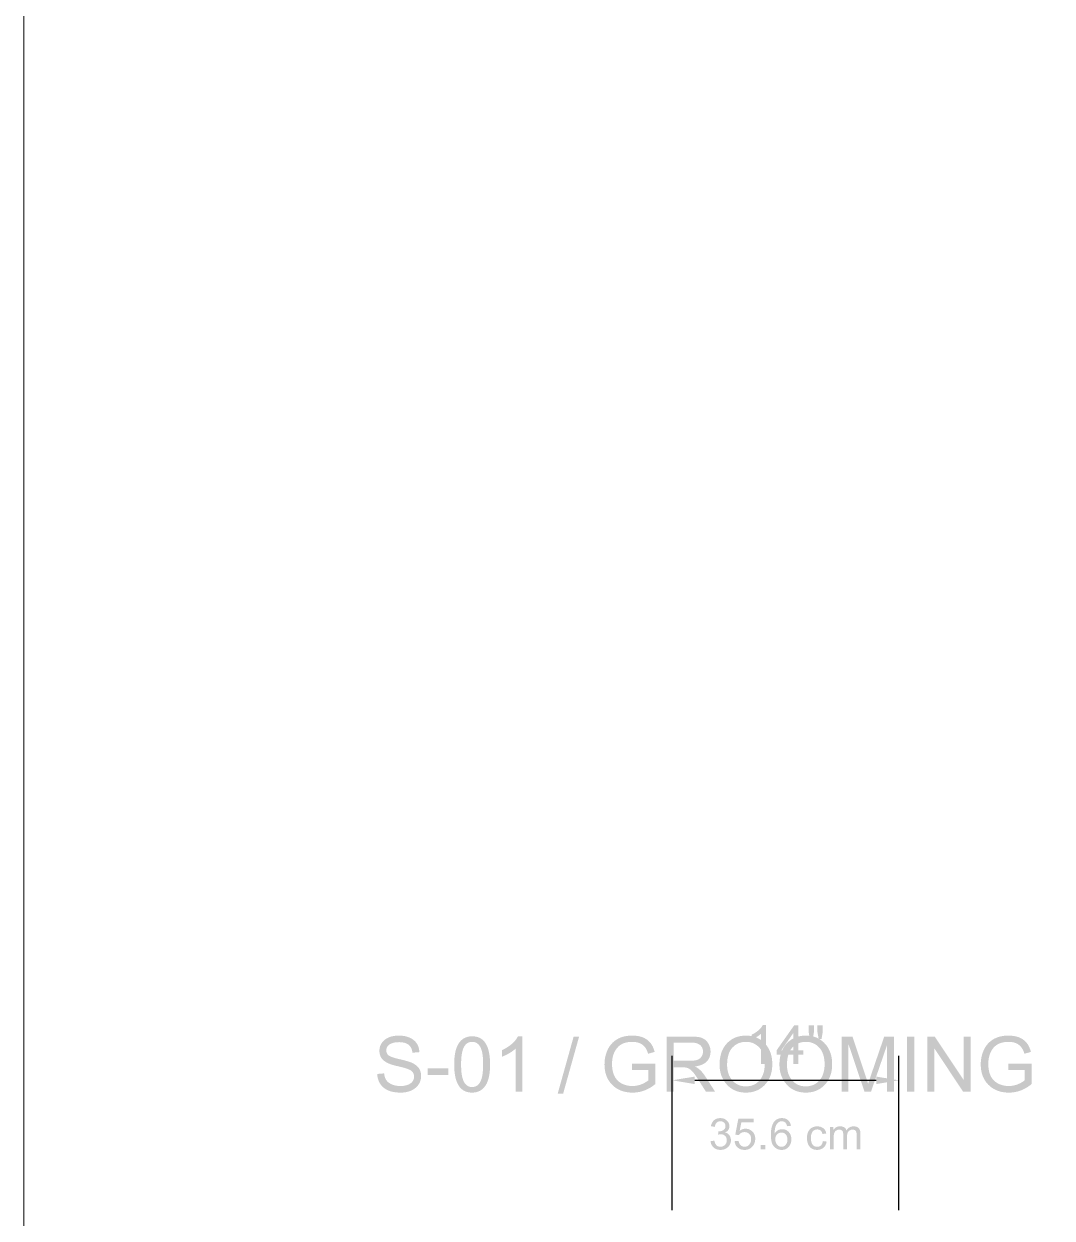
# Model space of a CAD drawing. Header units: inches. Extents: x 0 to 700, y 0 to 895.
# Drawn here: x 300 to 363.5, y 241.5 to 315.2 of the extents above; entities that cross this region are included whole.
import ezdxf

# ---------------------------------------------------------------- set-up
doc = ezdxf.new("R2010")
doc.units = ezdxf.units.IN
doc.header["$MEASUREMENT"] = 0
for name, color, linetype, lineweight in [('A-ANNO-TEXT', 7, 'Continuous', 13), ('A-DIMS-IMP', 7, 'Continuous', 13), ('A-DIMS-MET', 7, 'Continuous', 13), ('A-ELEV-LINE', 7, 'Continuous', 13)]:
    doc.layers.add(name, color=color, linetype=linetype, lineweight=lineweight)

msp = doc.modelspace()

# ---------------------------------------------------------------- hatches: boundary and pattern name
at = {"layer": 'A-ANNO-TEXT'}
h = msp.add_hatch(color=7, dxfattribs=at)
h.paths.add_polyline_path([(323.976, 251.703), (323.966, 251.781), (323.951, 251.855), (323.93, 251.924), (323.904, 251.987), (323.872, 252.046), (323.834, 252.099), (323.791, 252.148), (323.742, 252.191), (323.687, 252.229), (323.627, 252.262), (323.562, 252.291), (323.491, 252.314), (323.414, 252.331), (323.332, 252.344), (323.244, 252.352), (323.15, 252.354), (323.065, 252.352), (322.985, 252.346), (322.908, 252.336), (322.835, 252.322), (322.766, 252.304), (322.702, 252.281), (322.641, 252.255), (322.585, 252.225), (322.533, 252.19), (322.489, 252.152), (322.452, 252.111), (322.421, 252.065), (322.397, 252.016), (322.38, 251.963), (322.37, 251.907), (322.367, 251.847), (322.369, 251.793), (322.377, 251.743), (322.39, 251.697), (322.409, 251.654), (322.432, 251.615), (322.461, 251.579), (322.495, 251.547), (322.535, 251.518), (322.581, 251.491), (322.638, 251.464), (322.704, 251.438), (322.78, 251.411), (322.865, 251.384), (322.96, 251.357), (323.064, 251.331), (323.178, 251.304), (323.281, 251.281), (323.38, 251.257), (323.473, 251.234), (323.561, 251.21), (323.645, 251.186), (323.724, 251.162), (323.798, 251.138), (323.867, 251.114), (323.933, 251.088), (323.996, 251.058), (324.056, 251.025), (324.115, 250.989), (324.171, 250.95), (324.224, 250.907), (324.275, 250.861), (324.324, 250.811), (324.369, 250.757), (324.407, 250.7), (324.44, 250.637), (324.467, 250.571), (324.487, 250.5), (324.502, 250.424), (324.511, 250.344), (324.514, 250.26), (324.509, 250.153), (324.492, 250.05), (324.465, 249.952), (324.427, 249.859), (324.378, 249.77), (324.318, 249.686), (324.247, 249.607), (324.165, 249.532), (324.074, 249.464), (323.977, 249.405), (323.873, 249.355), (323.763, 249.314), (323.646, 249.283), (323.522, 249.26), (323.392, 249.247), (323.255, 249.242), (323.081, 249.247), (322.919, 249.262), (322.768, 249.287), (322.628, 249.322), (322.5, 249.367), (322.383, 249.422), (322.277, 249.487), (322.182, 249.562), (322.098, 249.645), (322.025, 249.734), (321.962, 249.829), (321.91, 249.93), (321.868, 250.036), (321.837, 250.149), (321.816, 250.268), (321.805, 250.392), (322.232, 250.429), (322.244, 250.331), (322.263, 250.239), (322.29, 250.154), (322.326, 250.077), (322.369, 250.006), (322.421, 249.942), (322.48, 249.885), (322.547, 249.835), (322.621, 249.791), (322.697, 249.753), (322.778, 249.721), (322.862, 249.695), (322.95, 249.674), (323.042, 249.66), (323.137, 249.651), (323.236, 249.648), (323.328, 249.65), (323.416, 249.658), (323.499, 249.67), (323.578, 249.687), (323.652, 249.709), (323.722, 249.735), (323.787, 249.767), (323.847, 249.803), (323.902, 249.844), (323.949, 249.888), (323.989, 249.935), (324.022, 249.986), (324.048, 250.041), (324.066, 250.099), (324.077, 250.16), (324.08, 250.225), (324.077, 250.293), (324.065, 250.355), (324.046, 250.413), (324.02, 250.466), (323.985, 250.514), (323.943, 250.558), (323.894, 250.597), (323.837, 250.631), (323.771, 250.663), (323.694, 250.695), (323.608, 250.726), (323.511, 250.758), (323.403, 250.789), (323.286, 250.821), (323.158, 250.852), (323.019, 250.883), (322.881, 250.915), (322.752, 250.951), (322.634, 250.99), (322.526, 251.032), (322.427, 251.077), (322.339, 251.126), (322.261, 251.177), (322.193, 251.232), (322.133, 251.29), (322.082, 251.353), (322.039, 251.42), (322.003, 251.491), (321.975, 251.566), (321.956, 251.645), (321.944, 251.729), (321.94, 251.816), (321.945, 251.916), (321.96, 252.012), (321.985, 252.103), (322.02, 252.189), (322.065, 252.271), (322.12, 252.349), (322.185, 252.422), (322.26, 252.491), (322.343, 252.554), (322.434, 252.608), (322.532, 252.654), (322.638, 252.691), (322.75, 252.72), (322.87, 252.741), (322.997, 252.754), (323.132, 252.758), (323.27, 252.754), (323.401, 252.741), (323.525, 252.721), (323.642, 252.692), (323.753, 252.654), (323.856, 252.609), (323.953, 252.555), (324.042, 252.492), (324.123, 252.423), (324.194, 252.346), (324.255, 252.262), (324.306, 252.171), (324.346, 252.073), (324.377, 251.968), (324.397, 251.856), (324.407, 251.738), (323.976, 251.703)])
h.paths.add_polyline_path([(326.189, 250.32), (324.913, 250.32), (324.913, 250.74), (326.189, 250.74), (326.189, 250.32)])
h.paths.add_polyline_path([(327.661, 252.716), (327.73, 252.715), (327.796, 252.709), (327.859, 252.701), (327.921, 252.689), (327.981, 252.674), (328.038, 252.655), (328.093, 252.633), (328.146, 252.608), (328.197, 252.579), (328.246, 252.546), (328.292, 252.511), (328.337, 252.472), (328.379, 252.429), (328.419, 252.383), (328.457, 252.334), (328.493, 252.281), (328.526, 252.225), (328.558, 252.166), (328.587, 252.103), (328.614, 252.037), (328.639, 251.967), (328.662, 251.894), (328.682, 251.818), (328.701, 251.738), (328.717, 251.655), (328.731, 251.568), (328.743, 251.478), (328.753, 251.384), (328.76, 251.288), (328.766, 251.187), (328.769, 251.084), (328.77, 250.977), (328.769, 250.869), (328.765, 250.764), (328.76, 250.663), (328.752, 250.566), (328.742, 250.471), (328.73, 250.381), (328.715, 250.294), (328.698, 250.211), (328.679, 250.131), (328.658, 250.054), (328.635, 249.981), (328.609, 249.912), (328.581, 249.846), (328.551, 249.784), (328.518, 249.725), (328.483, 249.67), (328.408, 249.57), (328.325, 249.483), (328.234, 249.409), (328.135, 249.349), (328.028, 249.302), (327.914, 249.269), (327.791, 249.249), (327.661, 249.242), (327.593, 249.244), (327.527, 249.249), (327.464, 249.257), (327.402, 249.269), (327.343, 249.284), (327.285, 249.303), (327.23, 249.325), (327.177, 249.35), (327.127, 249.379), (327.078, 249.411), (327.031, 249.447), (326.987, 249.486), (326.945, 249.528), (326.905, 249.574), (326.867, 249.623), (326.832, 249.676), (326.798, 249.732), (326.767, 249.791), (326.738, 249.854), (326.711, 249.92), (326.686, 249.989), (326.663, 250.062), (326.643, 250.138), (326.624, 250.218), (326.608, 250.301), (326.594, 250.387), (326.582, 250.477), (326.572, 250.57), (326.565, 250.667), (326.559, 250.767), (326.556, 250.87), (326.555, 250.977), (326.556, 251.085), (326.56, 251.19), (326.565, 251.291), (326.573, 251.388), (326.583, 251.482), (326.595, 251.573), (326.61, 251.66), (326.627, 251.744), (326.646, 251.824), (326.667, 251.9), (326.69, 251.973), (326.716, 252.043), (326.744, 252.109), (326.774, 252.171), (326.807, 252.23), (326.841, 252.286), (326.917, 252.387), (327, 252.474), (327.091, 252.548), (327.19, 252.609), (327.296, 252.656), (327.41, 252.689), (327.532, 252.71), (327.661, 252.716)])
h.paths.add_polyline_path([(327.661, 249.585), (327.743, 249.59), (327.819, 249.606), (327.89, 249.631), (327.956, 249.667), (328.017, 249.713), (328.073, 249.769), (328.124, 249.835), (328.169, 249.911), (328.209, 249.999), (328.244, 250.1), (328.274, 250.214), (328.298, 250.34), (328.317, 250.48), (328.33, 250.633), (328.338, 250.798), (328.341, 250.977), (328.34, 251.102), (328.336, 251.221), (328.33, 251.332), (328.322, 251.437), (328.311, 251.535), (328.298, 251.626), (328.283, 251.71), (328.265, 251.787), (328.245, 251.859), (328.223, 251.926), (328.198, 251.988), (328.171, 252.045), (328.141, 252.098), (328.109, 252.146), (328.075, 252.189), (328.038, 252.228), (327.999, 252.262), (327.957, 252.291), (327.913, 252.316), (327.867, 252.337), (327.818, 252.353), (327.767, 252.364), (327.713, 252.371), (327.657, 252.373), (327.575, 252.368), (327.499, 252.352), (327.428, 252.326), (327.362, 252.29), (327.302, 252.243), (327.246, 252.186), (327.196, 252.119), (327.151, 252.041), (327.111, 251.952), (327.077, 251.85), (327.048, 251.736), (327.024, 251.609), (327.006, 251.47), (326.992, 251.318), (326.984, 251.154), (326.982, 250.977), (326.983, 250.853), (326.987, 250.736), (326.993, 250.626), (327.001, 250.522), (327.012, 250.424), (327.025, 250.334), (327.04, 250.25), (327.058, 250.172), (327.079, 250.1), (327.101, 250.033), (327.126, 249.971), (327.153, 249.913), (327.183, 249.86), (327.215, 249.812), (327.249, 249.769), (327.286, 249.73), (327.324, 249.696), (327.366, 249.667), (327.409, 249.642), (327.455, 249.622), (327.503, 249.606), (327.553, 249.594), (327.606, 249.588), (327.661, 249.585)])
h.paths.add_polyline_path([(330.764, 249.3), (330.347, 249.3), (330.347, 251.96), (330.265, 251.887), (330.177, 251.817), (330.082, 251.75), (329.981, 251.686), (329.873, 251.624), (329.759, 251.566), (329.637, 251.51), (329.51, 251.457), (329.51, 251.86), (329.683, 251.949), (329.842, 252.044), (329.986, 252.143), (330.116, 252.247), (330.232, 252.357), (330.333, 252.471), (330.42, 252.591), (330.493, 252.716), (330.764, 252.716), (330.764, 249.3)])
h.paths.add_polyline_path([(334.264, 252.7), (333.281, 249.186), (332.945, 249.186), (333.928, 252.7), (334.264, 252.7)])
h.paths.add_polyline_path([(338.975, 249.775), (338.894, 249.711), (338.812, 249.65), (338.729, 249.594), (338.646, 249.542), (338.561, 249.494), (338.476, 249.45), (338.389, 249.411), (338.302, 249.375), (338.214, 249.344), (338.124, 249.317), (338.034, 249.294), (337.943, 249.275), (337.851, 249.261), (337.758, 249.25), (337.664, 249.244), (337.569, 249.242), (337.473, 249.244), (337.378, 249.249), (337.287, 249.259), (337.197, 249.272), (337.11, 249.289), (337.025, 249.309), (336.943, 249.333), (336.863, 249.361), (336.786, 249.393), (336.71, 249.428), (336.637, 249.467), (336.567, 249.51), (336.499, 249.557), (336.433, 249.607), (336.37, 249.661), (336.309, 249.719), (336.251, 249.779), (336.196, 249.843), (336.146, 249.908), (336.099, 249.977), (336.056, 250.047), (336.017, 250.12), (335.981, 250.196), (335.949, 250.274), (335.921, 250.354), (335.897, 250.437), (335.876, 250.522), (335.86, 250.61), (335.847, 250.701), (335.837, 250.793), (335.832, 250.888), (335.83, 250.986), (335.833, 251.106), (335.842, 251.223), (335.857, 251.339), (335.879, 251.452), (335.906, 251.563), (335.94, 251.673), (335.98, 251.78), (336.026, 251.885), (336.078, 251.986), (336.135, 252.081), (336.199, 252.171), (336.268, 252.254), (336.343, 252.332), (336.424, 252.404), (336.511, 252.469), (336.603, 252.53), (336.701, 252.583), (336.805, 252.629), (336.913, 252.669), (337.027, 252.701), (337.147, 252.726), (337.271, 252.744), (337.401, 252.754), (337.537, 252.758), (337.676, 252.754), (337.809, 252.742), (337.934, 252.723), (338.053, 252.695), (338.164, 252.66), (338.269, 252.616), (338.366, 252.565), (338.456, 252.506), (338.539, 252.44), (338.615, 252.365), (338.684, 252.282), (338.746, 252.192), (338.801, 252.094), (338.849, 251.987), (338.89, 251.873), (338.924, 251.751), (338.52, 251.638), (338.494, 251.727), (338.463, 251.81), (338.427, 251.887), (338.387, 251.959), (338.342, 252.025), (338.293, 252.085), (338.238, 252.14), (338.179, 252.189), (338.115, 252.232), (338.047, 252.269), (337.973, 252.301), (337.896, 252.327), (337.813, 252.347), (337.726, 252.361), (337.633, 252.37), (337.537, 252.373), (337.388, 252.367), (337.248, 252.35), (337.118, 252.32), (336.997, 252.279), (336.886, 252.226), (336.784, 252.162), (336.692, 252.085), (336.609, 251.997), (336.536, 251.9), (336.472, 251.795), (336.418, 251.683), (336.374, 251.564), (336.34, 251.437), (336.315, 251.303), (336.301, 251.162), (336.296, 251.014), (336.298, 250.903), (336.305, 250.796), (336.317, 250.695), (336.334, 250.598), (336.355, 250.505), (336.381, 250.418), (336.412, 250.336), (336.448, 250.258), (336.488, 250.185), (336.533, 250.116), (336.582, 250.052), (336.636, 249.993), (336.695, 249.938), (336.758, 249.888), (336.825, 249.843), (336.898, 249.802), (336.973, 249.766), (337.05, 249.735), (337.129, 249.708), (337.209, 249.686), (337.291, 249.67), (337.374, 249.658), (337.459, 249.65), (337.546, 249.648), (337.678, 249.653), (337.808, 249.67), (337.936, 249.697), (338.061, 249.735), (338.184, 249.785), (338.304, 249.845), (338.423, 249.916), (338.539, 249.998), (338.539, 250.629), (337.537, 250.629), (337.537, 251.035), (338.975, 251.035), (338.975, 249.775)])
h.paths.add_polyline_path([(342.655, 249.3), (342.089, 249.3), (342.027, 249.398), (341.968, 249.491), (341.912, 249.579), (341.859, 249.663), (341.809, 249.741), (341.762, 249.815), (341.719, 249.884), (341.678, 249.948), (341.64, 250.007), (341.605, 250.061), (341.573, 250.111), (341.544, 250.155), (341.518, 250.195), (341.495, 250.23), (341.475, 250.26), (341.458, 250.286), (341.396, 250.374), (341.332, 250.456), (341.267, 250.531), (341.2, 250.6), (341.133, 250.659), (341.068, 250.707), (341.005, 250.742), (340.945, 250.766), (340.88, 250.781), (340.806, 250.792), (340.722, 250.798), (340.628, 250.801), (340.109, 250.801), (340.109, 249.3), (339.659, 249.3), (339.659, 252.7), (341.164, 252.7), (341.312, 252.698), (341.447, 252.69), (341.571, 252.678), (341.681, 252.661), (341.782, 252.635), (341.877, 252.599), (341.966, 252.553), (342.048, 252.495), (342.122, 252.427), (342.187, 252.352), (342.243, 252.268), (342.29, 252.176), (342.327, 252.078), (342.353, 251.978), (342.369, 251.875), (342.375, 251.77), (342.371, 251.676), (342.359, 251.587), (342.34, 251.502), (342.314, 251.423), (342.279, 251.348), (342.238, 251.277), (342.188, 251.212), (342.131, 251.151), (342.067, 251.095), (341.995, 251.044), (341.917, 250.999), (341.832, 250.959), (341.74, 250.925), (341.641, 250.896), (341.534, 250.872), (341.421, 250.854), (341.421, 250.845), (341.506, 250.802), (341.589, 250.749), (341.671, 250.687), (341.752, 250.614), (341.831, 250.532), (341.909, 250.44), (341.986, 250.338), (342.061, 250.225), (342.655, 249.3)])
h.paths.add_polyline_path([(340.109, 251.204), (341.073, 251.204), (341.145, 251.205), (341.212, 251.207), (341.276, 251.211), (341.335, 251.217), (341.391, 251.224), (341.443, 251.232), (341.492, 251.242), (341.536, 251.254), (341.617, 251.285), (341.69, 251.327), (341.753, 251.382), (341.809, 251.448), (341.853, 251.522), (341.885, 251.6), (341.904, 251.683), (341.911, 251.77), (341.908, 251.827), (341.9, 251.882), (341.887, 251.934), (341.868, 251.985), (341.845, 252.033), (341.815, 252.079), (341.781, 252.123), (341.741, 252.164), (341.696, 252.202), (341.643, 252.235), (341.583, 252.263), (341.517, 252.286), (341.444, 252.304), (341.364, 252.316), (341.276, 252.324), (341.182, 252.327), (340.109, 252.327), (340.109, 251.204)])
h.paths.add_polyline_path([(344.562, 252.758), (344.65, 252.756), (344.736, 252.75), (344.82, 252.741), (344.903, 252.728), (344.983, 252.711), (345.061, 252.69), (345.137, 252.665), (345.211, 252.637), (345.283, 252.605), (345.353, 252.569), (345.421, 252.529), (345.487, 252.485), (345.551, 252.438), (345.613, 252.387), (345.673, 252.332), (345.73, 252.273), (345.786, 252.211), (345.837, 252.147), (345.885, 252.081), (345.929, 252.012), (345.97, 251.94), (346.007, 251.866), (346.041, 251.79), (346.071, 251.711), (346.098, 251.63), (346.121, 251.547), (346.141, 251.461), (346.157, 251.373), (346.169, 251.282), (346.178, 251.189), (346.183, 251.093), (346.185, 250.995), (346.183, 250.898), (346.178, 250.802), (346.169, 250.71), (346.157, 250.619), (346.14, 250.531), (346.121, 250.446), (346.098, 250.363), (346.071, 250.282), (346.04, 250.204), (346.007, 250.128), (345.969, 250.054), (345.928, 249.983), (345.883, 249.915), (345.835, 249.848), (345.783, 249.785), (345.728, 249.723), (345.67, 249.665), (345.61, 249.61), (345.548, 249.56), (345.484, 249.513), (345.418, 249.469), (345.35, 249.43), (345.28, 249.394), (345.208, 249.362), (345.134, 249.334), (345.058, 249.31), (344.98, 249.289), (344.901, 249.272), (344.819, 249.259), (344.735, 249.25), (344.649, 249.244), (344.562, 249.242), (344.471, 249.244), (344.382, 249.25), (344.296, 249.26), (344.212, 249.273), (344.13, 249.291), (344.051, 249.312), (343.973, 249.337), (343.898, 249.367), (343.825, 249.4), (343.755, 249.437), (343.687, 249.478), (343.621, 249.523), (343.557, 249.571), (343.495, 249.624), (343.436, 249.68), (343.379, 249.741), (343.274, 249.869), (343.183, 250.004), (343.106, 250.146), (343.043, 250.294), (342.994, 250.45), (342.959, 250.613), (342.938, 250.782), (342.931, 250.958), (342.933, 251.062), (342.938, 251.162), (342.947, 251.26), (342.96, 251.355), (342.975, 251.447), (342.995, 251.536), (343.018, 251.623), (343.045, 251.706), (343.075, 251.788), (343.108, 251.866), (343.145, 251.941), (343.186, 252.014), (343.23, 252.084), (343.278, 252.151), (343.33, 252.215), (343.385, 252.277), (343.442, 252.335), (343.502, 252.39), (343.564, 252.44), (343.628, 252.487), (343.694, 252.531), (343.763, 252.57), (343.833, 252.606), (343.906, 252.638), (343.98, 252.666), (344.057, 252.69), (344.136, 252.711), (344.217, 252.728), (344.3, 252.741), (344.385, 252.75), (344.472, 252.756), (344.562, 252.758)])
h.paths.add_polyline_path([(344.557, 249.627), (344.683, 249.633), (344.803, 249.65), (344.917, 249.678), (345.025, 249.717), (345.127, 249.768), (345.223, 249.831), (345.312, 249.904), (345.395, 249.989), (345.471, 250.084), (345.536, 250.187), (345.591, 250.3), (345.637, 250.421), (345.672, 250.552), (345.698, 250.691), (345.713, 250.839), (345.719, 250.995), (345.714, 251.156), (345.698, 251.308), (345.673, 251.45), (345.637, 251.582), (345.591, 251.705), (345.534, 251.818), (345.468, 251.922), (345.391, 252.016), (345.306, 252.1), (345.216, 252.172), (345.121, 252.233), (345.021, 252.284), (344.915, 252.323), (344.804, 252.351), (344.688, 252.367), (344.566, 252.373), (344.442, 252.368), (344.322, 252.351), (344.209, 252.324), (344.101, 252.285), (343.999, 252.236), (343.903, 252.176), (343.812, 252.105), (343.727, 252.023), (343.649, 251.929), (343.583, 251.824), (343.526, 251.708), (343.48, 251.579), (343.444, 251.439), (343.418, 251.287), (343.402, 251.124), (343.397, 250.949), (343.402, 250.805), (343.417, 250.667), (343.443, 250.537), (343.478, 250.414), (343.523, 250.298), (343.579, 250.189), (343.644, 250.087), (343.72, 249.992), (343.803, 249.907), (343.893, 249.832), (343.989, 249.77), (344.09, 249.718), (344.198, 249.678), (344.312, 249.65), (344.431, 249.633), (344.557, 249.627)])
h.paths.add_polyline_path([(348.256, 252.758), (348.344, 252.756), (348.431, 252.75), (348.515, 252.741), (348.597, 252.728), (348.677, 252.711), (348.755, 252.69), (348.831, 252.665), (348.906, 252.637), (348.978, 252.605), (349.048, 252.569), (349.116, 252.529), (349.182, 252.485), (349.245, 252.438), (349.307, 252.387), (349.367, 252.332), (349.425, 252.273), (349.48, 252.211), (349.532, 252.147), (349.58, 252.081), (349.624, 252.012), (349.665, 251.94), (349.702, 251.866), (349.736, 251.79), (349.766, 251.711), (349.793, 251.63), (349.816, 251.547), (349.835, 251.461), (349.851, 251.373), (349.864, 251.282), (349.873, 251.189), (349.878, 251.093), (349.88, 250.995), (349.878, 250.898), (349.872, 250.802), (349.864, 250.71), (349.851, 250.619), (349.835, 250.531), (349.815, 250.446), (349.792, 250.363), (349.765, 250.282), (349.735, 250.204), (349.701, 250.128), (349.664, 250.054), (349.623, 249.983), (349.578, 249.915), (349.53, 249.848), (349.478, 249.785), (349.423, 249.723), (349.365, 249.665), (349.305, 249.61), (349.242, 249.56), (349.178, 249.513), (349.112, 249.469), (349.044, 249.43), (348.975, 249.394), (348.903, 249.362), (348.829, 249.334), (348.753, 249.31), (348.675, 249.289), (348.595, 249.272), (348.513, 249.259), (348.43, 249.25), (348.344, 249.244), (348.256, 249.242), (348.165, 249.244), (348.077, 249.25), (347.991, 249.26), (347.907, 249.273), (347.825, 249.291), (347.745, 249.312), (347.668, 249.337), (347.593, 249.367), (347.52, 249.4), (347.449, 249.437), (347.381, 249.478), (347.315, 249.523), (347.251, 249.571), (347.19, 249.624), (347.13, 249.68), (347.073, 249.741), (346.968, 249.869), (346.877, 250.004), (346.801, 250.146), (346.738, 250.294), (346.689, 250.45), (346.654, 250.613), (346.633, 250.782), (346.626, 250.958), (346.627, 251.062), (346.633, 251.162), (346.642, 251.26), (346.654, 251.355), (346.67, 251.447), (346.689, 251.536), (346.713, 251.623), (346.739, 251.706), (346.769, 251.788), (346.803, 251.866), (346.84, 251.941), (346.881, 252.014), (346.925, 252.084), (346.973, 252.151), (347.024, 252.215), (347.079, 252.277), (347.137, 252.335), (347.197, 252.39), (347.259, 252.44), (347.323, 252.487), (347.389, 252.531), (347.457, 252.57), (347.528, 252.606), (347.6, 252.638), (347.675, 252.666), (347.751, 252.69), (347.83, 252.711), (347.911, 252.728), (347.994, 252.741), (348.079, 252.75), (348.167, 252.756), (348.256, 252.758)])
h.paths.add_polyline_path([(348.252, 249.627), (348.378, 249.633), (348.498, 249.65), (348.612, 249.678), (348.72, 249.717), (348.821, 249.768), (348.917, 249.831), (349.007, 249.904), (349.09, 249.989), (349.165, 250.084), (349.231, 250.187), (349.286, 250.3), (349.331, 250.421), (349.367, 250.552), (349.392, 250.691), (349.408, 250.839), (349.413, 250.995), (349.408, 251.156), (349.393, 251.308), (349.367, 251.45), (349.331, 251.582), (349.285, 251.705), (349.229, 251.818), (349.162, 251.922), (349.085, 252.016), (349.001, 252.1), (348.911, 252.172), (348.815, 252.233), (348.715, 252.284), (348.609, 252.323), (348.498, 252.351), (348.382, 252.367), (348.261, 252.373), (348.136, 252.368), (348.017, 252.351), (347.904, 252.324), (347.796, 252.285), (347.694, 252.236), (347.597, 252.176), (347.506, 252.105), (347.421, 252.023), (347.344, 251.929), (347.277, 251.824), (347.221, 251.708), (347.174, 251.579), (347.138, 251.439), (347.112, 251.287), (347.097, 251.124), (347.092, 250.949), (347.097, 250.805), (347.112, 250.667), (347.137, 250.537), (347.172, 250.414), (347.218, 250.298), (347.273, 250.189), (347.339, 250.087), (347.414, 249.992), (347.498, 249.907), (347.587, 249.832), (347.683, 249.77), (347.785, 249.718), (347.892, 249.678), (348.006, 249.65), (348.126, 249.633), (348.252, 249.627)])
h.paths.add_polyline_path([(353.692, 249.3), (353.266, 249.3), (353.266, 252.146), (353.256, 252.146), (352.278, 249.3), (351.874, 249.3), (350.9, 252.192), (350.886, 252.192), (350.886, 249.3), (350.459, 249.3), (350.459, 252.7), (351.132, 252.7), (351.937, 250.293), (351.969, 250.197), (351.997, 250.111), (352.022, 250.034), (352.043, 249.966), (352.061, 249.908), (352.075, 249.859), (352.085, 249.82), (352.092, 249.789), (352.101, 249.789), (352.118, 249.841), (352.136, 249.897), (352.156, 249.958), (352.178, 250.024), (352.201, 250.095), (352.227, 250.17), (352.254, 250.25), (352.282, 250.334), (353.094, 252.7), (353.692, 252.7), (353.692, 249.3)])
h.paths.add_polyline_path([(354.942, 249.3), (354.49, 249.3), (354.49, 252.7), (354.942, 252.7), (354.942, 249.3)])
h.paths.add_polyline_path([(358.424, 249.3), (357.962, 249.3), (356.186, 251.969), (356.176, 251.969), (356.176, 249.3), (355.75, 249.3), (355.75, 252.7), (356.209, 252.7), (357.985, 250.031), (357.995, 250.031), (357.995, 252.7), (358.424, 252.7), (358.424, 249.3)])
h.paths.add_polyline_path([(362.195, 249.775), (362.114, 249.711), (362.032, 249.65), (361.95, 249.594), (361.866, 249.542), (361.781, 249.494), (361.696, 249.45), (361.61, 249.411), (361.522, 249.375), (361.434, 249.344), (361.345, 249.317), (361.254, 249.294), (361.163, 249.275), (361.071, 249.261), (360.978, 249.25), (360.884, 249.244), (360.789, 249.242), (360.693, 249.244), (360.599, 249.249), (360.507, 249.259), (360.417, 249.272), (360.33, 249.289), (360.246, 249.309), (360.163, 249.333), (360.083, 249.361), (360.006, 249.393), (359.931, 249.428), (359.858, 249.467), (359.787, 249.51), (359.719, 249.557), (359.653, 249.607), (359.59, 249.661), (359.529, 249.719), (359.471, 249.779), (359.417, 249.843), (359.366, 249.908), (359.319, 249.977), (359.276, 250.047), (359.237, 250.12), (359.201, 250.196), (359.17, 250.274), (359.142, 250.354), (359.117, 250.437), (359.097, 250.522), (359.08, 250.61), (359.067, 250.701), (359.057, 250.793), (359.052, 250.888), (359.05, 250.986), (359.053, 251.106), (359.062, 251.223), (359.077, 251.339), (359.099, 251.452), (359.126, 251.563), (359.16, 251.673), (359.2, 251.78), (359.246, 251.885), (359.298, 251.986), (359.355, 252.081), (359.419, 252.171), (359.488, 252.254), (359.563, 252.332), (359.644, 252.404), (359.731, 252.469), (359.823, 252.53), (359.921, 252.583), (360.025, 252.629), (360.133, 252.669), (360.247, 252.701), (360.367, 252.726), (360.491, 252.744), (360.621, 252.754), (360.757, 252.758), (360.897, 252.754), (361.029, 252.742), (361.155, 252.723), (361.273, 252.695), (361.385, 252.66), (361.489, 252.616), (361.586, 252.565), (361.676, 252.506), (361.76, 252.44), (361.836, 252.365), (361.905, 252.282), (361.967, 252.192), (362.021, 252.094), (362.069, 251.987), (362.11, 251.873), (362.144, 251.751), (361.74, 251.638), (361.714, 251.727), (361.683, 251.81), (361.648, 251.887), (361.607, 251.959), (361.562, 252.025), (361.513, 252.085), (361.458, 252.14), (361.399, 252.189), (361.335, 252.232), (361.267, 252.269), (361.194, 252.301), (361.116, 252.327), (361.033, 252.347), (360.946, 252.361), (360.854, 252.37), (360.757, 252.373), (360.608, 252.367), (360.468, 252.35), (360.338, 252.32), (360.218, 252.279), (360.106, 252.226), (360.005, 252.162), (359.912, 252.085), (359.829, 251.997), (359.756, 251.9), (359.692, 251.795), (359.638, 251.683), (359.594, 251.564), (359.56, 251.437), (359.536, 251.303), (359.521, 251.162), (359.516, 251.014), (359.518, 250.903), (359.526, 250.796), (359.537, 250.695), (359.554, 250.598), (359.575, 250.505), (359.601, 250.418), (359.632, 250.336), (359.668, 250.258), (359.708, 250.185), (359.753, 250.116), (359.802, 250.052), (359.856, 249.993), (359.915, 249.938), (359.978, 249.888), (360.046, 249.843), (360.118, 249.802), (360.193, 249.766), (360.27, 249.735), (360.349, 249.708), (360.429, 249.686), (360.511, 249.67), (360.594, 249.658), (360.679, 249.65), (360.766, 249.648), (360.898, 249.653), (361.028, 249.67), (361.156, 249.697), (361.281, 249.735), (361.404, 249.785), (361.524, 249.845), (361.643, 249.916), (361.759, 249.998), (361.759, 250.629), (360.757, 250.629), (360.757, 251.035), (362.195, 251.035), (362.195, 249.775)])
at = {"layer": 'A-DIMS-IMP'}
h = msp.add_hatch(color=7, dxfattribs=at)
h.paths.add_polyline_path([(345.789, 251), (345.495, 251), (345.495, 252.878), (345.437, 252.827), (345.372, 252.776), (345.298, 252.726), (345.216, 252.675), (345.131, 252.627), (345.052, 252.586), (344.976, 252.551), (344.905, 252.523), (344.905, 252.807), (345.025, 252.869), (345.137, 252.936), (345.241, 253.009), (345.338, 253.089), (345.423, 253.171), (345.495, 253.252), (345.554, 253.331), (345.599, 253.41), (345.789, 253.41), (345.789, 251)])
h.paths.add_polyline_path([(347.489, 251), (347.489, 251.575), (346.447, 251.575), (346.447, 251.845), (347.543, 253.4), (347.783, 253.4), (347.783, 251.845), (348.108, 251.845), (348.108, 251.575), (347.783, 251.575), (347.783, 251), (347.489, 251)])
h.paths.add_polyline_path([(347.489, 251.845), (347.489, 252.927), (346.737, 251.845), (347.489, 251.845)])
h.paths.add_polyline_path([(348.505, 252.55), (348.423, 253.007), (348.423, 253.4), (348.759, 253.4), (348.759, 253.007), (348.685, 252.55), (348.505, 252.55)])
h.paths.add_polyline_path([(349.047, 252.55), (348.967, 253.007), (348.967, 253.4), (349.303, 253.4), (349.303, 253.007), (349.224, 252.55), (349.047, 252.55)])
at = {"layer": 'A-DIMS-MET'}
h = msp.add_hatch(color=7, dxfattribs=at)
h.paths.add_polyline_path([(343.273, 246.779), (343.316, 246.768), (343.356, 246.755), (343.394, 246.738), (343.429, 246.718), (343.461, 246.695), (343.491, 246.669), (343.518, 246.639), (343.542, 246.606), (343.582, 246.536), (343.61, 246.462), (343.627, 246.385), (343.633, 246.306), (343.63, 246.242), (343.621, 246.181), (343.606, 246.123), (343.585, 246.067), (343.558, 246.015), (343.526, 245.966), (343.487, 245.919), (343.442, 245.876), (343.393, 245.836), (343.342, 245.802), (343.289, 245.773), (343.233, 245.749), (343.175, 245.731), (343.114, 245.718), (343.051, 245.71), (342.986, 245.707), (342.924, 245.71), (342.864, 245.717), (342.808, 245.728), (342.754, 245.744), (342.703, 245.765), (342.655, 245.791), (342.609, 245.821), (342.567, 245.855), (342.528, 245.894), (342.493, 245.935), (342.462, 245.98), (342.436, 246.027), (342.414, 246.078), (342.397, 246.131), (342.383, 246.187), (342.374, 246.247), (342.61, 246.28), (342.631, 246.191), (342.66, 246.114), (342.696, 246.049), (342.739, 245.995), (342.789, 245.954), (342.847, 245.925), (342.913, 245.907), (342.986, 245.901), (343.065, 245.908), (343.138, 245.93), (343.205, 245.966), (343.265, 246.017), (343.316, 246.078), (343.351, 246.146), (343.373, 246.22), (343.38, 246.301), (343.374, 246.378), (343.354, 246.448), (343.321, 246.511), (343.276, 246.568), (343.22, 246.614), (343.156, 246.647), (343.084, 246.667), (343.004, 246.674), (342.968, 246.672), (342.929, 246.668), (342.885, 246.66), (342.838, 246.649), (342.865, 246.856), (342.91, 246.856), (342.95, 246.858), (342.985, 246.861), (343.015, 246.865), (343.043, 246.871), (343.073, 246.881), (343.105, 246.894), (343.138, 246.91), (343.17, 246.929), (343.2, 246.953), (343.227, 246.98), (343.25, 247.011), (343.27, 247.046), (343.284, 247.085), (343.292, 247.128), (343.295, 247.175), (343.289, 247.243), (343.271, 247.302), (343.241, 247.353), (343.2, 247.397), (343.151, 247.431), (343.098, 247.456), (343.041, 247.47), (342.981, 247.475), (342.913, 247.47), (342.851, 247.453), (342.796, 247.425), (342.748, 247.385), (342.707, 247.335), (342.675, 247.275), (342.651, 247.206), (342.635, 247.127), (342.399, 247.17), (342.412, 247.231), (342.429, 247.287), (342.449, 247.34), (342.473, 247.389), (342.5, 247.434), (342.53, 247.475), (342.564, 247.512), (342.601, 247.545), (342.641, 247.574), (342.683, 247.599), (342.727, 247.621), (342.773, 247.638), (342.821, 247.652), (342.87, 247.661), (342.922, 247.667), (342.975, 247.669), (343.034, 247.667), (343.09, 247.66), (343.144, 247.649), (343.195, 247.633), (343.244, 247.613), (343.29, 247.588), (343.334, 247.558), (343.375, 247.524), (343.413, 247.487), (343.446, 247.448), (343.473, 247.407), (343.496, 247.364), (343.513, 247.318), (343.526, 247.271), (343.533, 247.222), (343.536, 247.17), (343.532, 247.105), (343.519, 247.045), (343.499, 246.99), (343.47, 246.939), (343.433, 246.893), (343.388, 246.852), (343.334, 246.816), (343.273, 246.784), (343.273, 246.779)])
h.paths.add_polyline_path([(344.172, 246.894), (344.261, 246.947), (344.351, 246.984), (344.443, 247.007), (344.536, 247.014), (344.595, 247.012), (344.652, 247.004), (344.708, 246.99), (344.761, 246.972), (344.812, 246.948), (344.861, 246.919), (344.909, 246.884), (344.954, 246.845), (344.996, 246.801), (345.032, 246.753), (345.063, 246.702), (345.088, 246.647), (345.107, 246.588), (345.121, 246.527), (345.13, 246.461), (345.132, 246.392), (345.13, 246.322), (345.121, 246.255), (345.107, 246.19), (345.087, 246.128), (345.062, 246.069), (345.031, 246.012), (344.994, 245.958), (344.952, 245.907), (344.905, 245.86), (344.854, 245.82), (344.8, 245.785), (344.743, 245.757), (344.682, 245.735), (344.617, 245.72), (344.549, 245.71), (344.478, 245.707), (344.419, 245.709), (344.362, 245.716), (344.307, 245.726), (344.254, 245.741), (344.203, 245.76), (344.154, 245.784), (344.107, 245.811), (344.062, 245.843), (344.021, 245.879), (343.984, 245.919), (343.952, 245.963), (343.924, 246.011), (343.901, 246.063), (343.883, 246.119), (343.87, 246.18), (343.861, 246.244), (344.107, 246.263), (344.126, 246.177), (344.154, 246.104), (344.19, 246.041), (344.235, 245.991), (344.287, 245.952), (344.345, 245.924), (344.408, 245.907), (344.478, 245.901), (344.521, 245.903), (344.563, 245.91), (344.603, 245.92), (344.64, 245.935), (344.675, 245.954), (344.708, 245.977), (344.739, 246.005), (344.768, 246.037), (344.817, 246.108), (344.852, 246.188), (344.873, 246.275), (344.88, 246.37), (344.878, 246.419), (344.872, 246.465), (344.864, 246.509), (344.851, 246.55), (344.835, 246.589), (344.816, 246.625), (344.792, 246.658), (344.766, 246.688), (344.736, 246.716), (344.705, 246.739), (344.671, 246.759), (344.635, 246.776), (344.598, 246.788), (344.558, 246.797), (344.516, 246.803), (344.472, 246.805), (344.417, 246.802), (344.366, 246.793), (344.317, 246.779), (344.272, 246.759), (344.23, 246.733), (344.191, 246.701), (344.156, 246.663), (344.124, 246.62), (343.901, 246.646), (344.089, 247.634), (345.041, 247.634), (345.041, 247.406), (344.276, 247.406), (344.172, 246.894)])
h.paths.add_polyline_path([(345.747, 245.74), (345.478, 245.74), (345.478, 246.008), (345.747, 246.008), (345.747, 245.74)])
h.paths.add_polyline_path([(346.336, 246.73), (346.379, 246.79), (346.426, 246.841), (346.477, 246.885), (346.533, 246.921), (346.593, 246.948), (346.657, 246.968), (346.725, 246.98), (346.798, 246.984), (346.856, 246.981), (346.912, 246.973), (346.965, 246.96), (347.016, 246.941), (347.065, 246.916), (347.112, 246.886), (347.157, 246.851), (347.199, 246.81), (347.238, 246.765), (347.271, 246.717), (347.3, 246.666), (347.323, 246.612), (347.341, 246.554), (347.354, 246.494), (347.362, 246.431), (347.364, 246.365), (347.362, 246.298), (347.354, 246.233), (347.341, 246.171), (347.323, 246.111), (347.3, 246.055), (347.272, 246), (347.238, 245.948), (347.2, 245.899), (347.157, 245.854), (347.111, 245.815), (347.061, 245.782), (347.008, 245.755), (346.952, 245.734), (346.892, 245.719), (346.829, 245.71), (346.763, 245.707), (346.695, 245.71), (346.63, 245.72), (346.567, 245.736), (346.507, 245.758), (346.449, 245.787), (346.394, 245.822), (346.342, 245.864), (346.292, 245.912), (346.247, 245.968), (346.207, 246.034), (346.174, 246.11), (346.146, 246.195), (346.125, 246.291), (346.11, 246.397), (346.101, 246.513), (346.098, 246.638), (346.1, 246.763), (346.109, 246.879), (346.122, 246.988), (346.142, 247.088), (346.166, 247.181), (346.197, 247.265), (346.232, 247.342), (346.274, 247.411), (346.32, 247.471), (346.372, 247.524), (346.428, 247.568), (346.489, 247.605), (346.556, 247.633), (346.627, 247.653), (346.703, 247.665), (346.784, 247.669), (346.837, 247.667), (346.888, 247.662), (346.937, 247.652), (346.983, 247.639), (347.028, 247.622), (347.07, 247.601), (347.111, 247.577), (347.149, 247.549), (347.185, 247.517), (347.217, 247.481), (347.245, 247.442), (347.269, 247.399), (347.29, 247.353), (347.308, 247.302), (347.321, 247.249), (347.331, 247.191), (347.096, 247.17), (347.076, 247.242), (347.051, 247.304), (347.02, 247.356), (346.982, 247.399), (346.939, 247.432), (346.889, 247.456), (346.833, 247.471), (346.771, 247.475), (346.726, 247.473), (346.684, 247.464), (346.642, 247.45), (346.603, 247.43), (346.565, 247.405), (346.528, 247.374), (346.494, 247.338), (346.46, 247.296), (346.43, 247.248), (346.404, 247.193), (346.381, 247.132), (346.363, 247.065), (346.349, 246.991), (346.339, 246.91), (346.333, 246.823), (346.331, 246.73), (346.336, 246.73)])
h.paths.add_polyline_path([(346.758, 245.901), (346.797, 245.903), (346.835, 245.909), (346.871, 245.92), (346.905, 245.934), (346.937, 245.952), (346.967, 245.975), (346.995, 246.001), (347.021, 246.032), (347.065, 246.101), (347.097, 246.177), (347.115, 246.259), (347.122, 246.349), (347.115, 246.438), (347.097, 246.519), (347.065, 246.592), (347.021, 246.657), (346.995, 246.685), (346.966, 246.71), (346.936, 246.731), (346.903, 246.748), (346.868, 246.761), (346.831, 246.771), (346.791, 246.777), (346.75, 246.779), (346.675, 246.771), (346.605, 246.75), (346.54, 246.714), (346.481, 246.664), (346.455, 246.634), (346.432, 246.602), (346.413, 246.568), (346.397, 246.531), (346.385, 246.492), (346.376, 246.451), (346.37, 246.408), (346.369, 246.362), (346.376, 246.27), (346.396, 246.185), (346.431, 246.107), (346.479, 246.036), (346.508, 246.004), (346.538, 245.977), (346.57, 245.954), (346.604, 245.935), (346.64, 245.92), (346.677, 245.91), (346.717, 245.903), (346.758, 245.901)])
h.paths.add_polyline_path([(349.539, 246.221), (349.526, 246.156), (349.509, 246.097), (349.489, 246.041), (349.464, 245.99), (349.436, 245.944), (349.404, 245.902), (349.369, 245.864), (349.33, 245.831), (349.288, 245.802), (349.245, 245.777), (349.201, 245.756), (349.155, 245.738), (349.108, 245.725), (349.06, 245.715), (349.01, 245.709), (348.959, 245.707), (348.886, 245.71), (348.817, 245.72), (348.752, 245.735), (348.691, 245.757), (348.635, 245.785), (348.583, 245.819), (348.535, 245.859), (348.492, 245.906), (348.453, 245.957), (348.42, 246.013), (348.391, 246.073), (348.368, 246.136), (348.35, 246.204), (348.337, 246.276), (348.329, 246.352), (348.327, 246.432), (348.328, 246.498), (348.333, 246.56), (348.34, 246.62), (348.35, 246.676), (348.364, 246.728), (348.38, 246.777), (348.399, 246.823), (348.422, 246.866), (348.472, 246.941), (348.529, 247.005), (348.591, 247.056), (348.659, 247.095), (348.732, 247.124), (348.806, 247.144), (348.882, 247.157), (348.959, 247.161), (349.063, 247.154), (349.159, 247.133), (349.246, 247.098), (349.327, 247.05), (349.363, 247.02), (349.396, 246.987), (349.425, 246.951), (349.45, 246.912), (349.472, 246.87), (349.49, 246.824), (349.504, 246.775), (349.515, 246.722), (349.287, 246.687), (349.266, 246.753), (349.24, 246.81), (349.209, 246.858), (349.172, 246.898), (349.13, 246.929), (349.082, 246.951), (349.029, 246.964), (348.97, 246.968), (348.922, 246.966), (348.877, 246.96), (348.835, 246.949), (348.796, 246.933), (348.76, 246.914), (348.727, 246.89), (348.697, 246.861), (348.67, 246.828), (348.646, 246.792), (348.625, 246.751), (348.608, 246.708), (348.593, 246.66), (348.582, 246.61), (348.574, 246.556), (348.569, 246.498), (348.568, 246.437), (348.569, 246.374), (348.574, 246.316), (348.582, 246.261), (348.593, 246.209), (348.607, 246.162), (348.624, 246.118), (348.644, 246.077), (348.668, 246.041), (348.694, 246.008), (348.724, 245.98), (348.755, 245.956), (348.79, 245.936), (348.828, 245.921), (348.868, 245.91), (348.911, 245.903), (348.957, 245.901), (349.029, 245.907), (349.092, 245.923), (349.148, 245.95), (349.196, 245.988), (349.235, 246.037), (349.267, 246.097), (349.29, 246.168), (349.305, 246.249), (349.539, 246.221)])
h.paths.add_polyline_path([(351.626, 245.74), (351.39, 245.74), (351.39, 246.617), (351.389, 246.664), (351.387, 246.707), (351.383, 246.747), (351.377, 246.783), (351.368, 246.817), (351.354, 246.848), (351.334, 246.877), (351.31, 246.905), (351.279, 246.928), (351.24, 246.945), (351.194, 246.955), (351.14, 246.958), (351.073, 246.952), (351.011, 246.934), (350.953, 246.903), (350.9, 246.861), (350.877, 246.835), (350.856, 246.805), (350.839, 246.771), (350.825, 246.734), (350.814, 246.693), (350.806, 246.648), (350.801, 246.599), (350.799, 246.547), (350.799, 245.74), (350.564, 245.74), (350.564, 246.644), (350.563, 246.687), (350.56, 246.727), (350.555, 246.763), (350.548, 246.796), (350.539, 246.825), (350.528, 246.851), (350.515, 246.873), (350.5, 246.891), (350.465, 246.92), (350.423, 246.941), (350.375, 246.954), (350.32, 246.958), (350.247, 246.951), (350.182, 246.932), (350.123, 246.899), (350.071, 246.853), (350.048, 246.824), (350.028, 246.789), (350.011, 246.749), (349.997, 246.703), (349.987, 246.651), (349.979, 246.594), (349.975, 246.53), (349.973, 246.462), (349.973, 245.74), (349.737, 245.74), (349.737, 247.13), (349.949, 247.13), (349.949, 246.936), (349.955, 246.936), (349.992, 246.989), (350.034, 247.034), (350.079, 247.073), (350.129, 247.105), (350.183, 247.129), (350.241, 247.147), (350.303, 247.157), (350.37, 247.161), (350.443, 247.157), (350.509, 247.146), (350.569, 247.127), (350.622, 247.1), (350.668, 247.066), (350.707, 247.024), (350.74, 246.975), (350.765, 246.917), (350.806, 246.975), (350.85, 247.024), (350.898, 247.066), (350.95, 247.1), (351.005, 247.127), (351.064, 247.146), (351.127, 247.157), (351.194, 247.161), (351.246, 247.159), (351.295, 247.154), (351.34, 247.145), (351.383, 247.132), (351.422, 247.115), (351.457, 247.095), (351.489, 247.072), (351.518, 247.044), (351.543, 247.013), (351.565, 246.979), (351.584, 246.941), (351.599, 246.899), (351.611, 246.853), (351.619, 246.804), (351.624, 246.751), (351.626, 246.695), (351.626, 245.74)])

# ---------------------------------------------------------------- linework, layer by layer
at = {"color": 7}
for p, q in [((340, 242), (340, 251.5)), ((354, 242), (354, 251.5)), ((341.4, 250), (352.6, 250))]:
    msp.add_line(p, q, dxfattribs=at)
at = {"color": 0, "linetype": 'ByBlock'}
for points in [[(341.4, 249.77), (340, 250), (341.4, 250.23)], [(352.6, 250.23), (354, 250), (352.6, 249.77)]]:
    msp.add_solid(points, dxfattribs=at)
at = {"layer": 'A-ELEV-LINE'}
msp.add_lwpolyline([(300, 0), (700, 0), (700, 895), (300, 895)], close=True, dxfattribs=at)
at = {"layer": 'Defpoints'}
msp.add_point((340, 250), dxfattribs=at)

doc.saveas('drawing.dxf')
